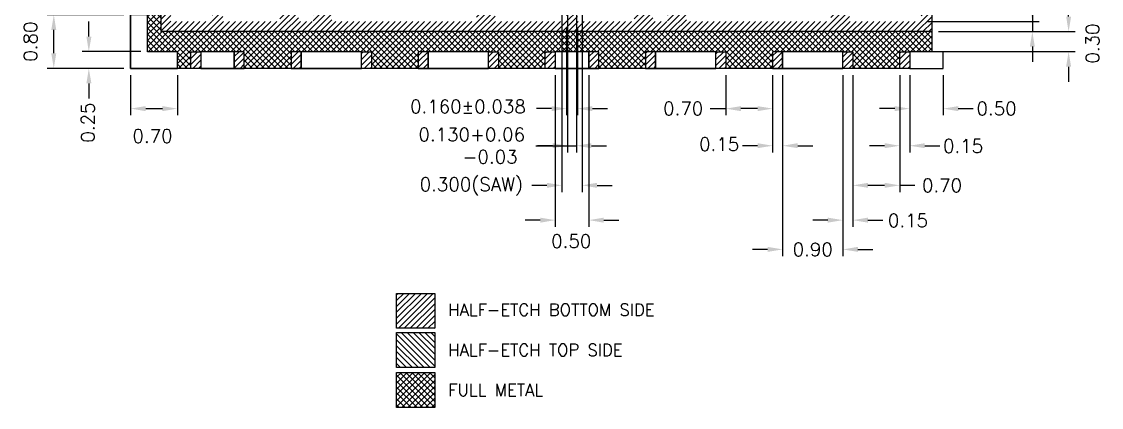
# Model space of a CAD drawing. Extents: x 227 to 496, y -291 to -110.
# Drawn here: x 229 to 390.5, y -291 to -233.3 of the extents above; entities that cross this region are included whole.
import ezdxf

# ---------------------------------------------------------------- set-up
doc = ezdxf.new("R2010")
doc.units = 0
doc.header["$MEASUREMENT"] = 0
doc.layers.get('0').update_dxf_attribs({"linetype": 'CONTINUOUS'})
doc.layers.get('DEFPOINTS').update_dxf_attribs({"linetype": 'CONTINUOUS'})
for name, color, linetype in [('DIM', 3, 'CONTINUOUS'), ('Full_metal', 254, 'CONTINUOUS'), ('half_bottom', 4, 'CONTINUOUS'), ('half_top', 6, 'CONTINUOUS')]:
    doc.layers.add(name, color=color, linetype=linetype)
doc.styles.add('ROMANS', font='romans.shx', dxfattribs={"height": 2})
doc.dimstyles.new('FRAME', dxfattribs={"dimscale": 25, "dimtxt": 0.08, "dimasz": 0.09, "dimexe": 0.04, "dimexo": 0.04, "dimgap": 0.04, "dimtad": 0, "dimdec": 3, "dimlfac": 0.1, "dimzin": 0, "dimdsep": 46, "dimtxsty": 'ROMANS', "dimcen": 0.04, "dimadec": 0, "dimazin": 0, "dimtfac": 1, "dimtdec": 3, "dimtofl": 0, "dimtmove": 2, "dimatfit": 3, "dimfxl": 1, "dimtolj": 1, "dimtzin": 0, "dimarcsym": 0})

# ---------------------------------------------------------------- blocks, each defined once
blk = doc.blocks.new('*D2')
at = {"layer": 'DEFPOINTS', "color": 0, "transparency": 16777216}
for p in [(505.63, 165.21), (510.63, 165.21), (505.63, 142.51)]:
    blk.add_point(p, dxfattribs=at)
at = {"layer": 'DIM', "color": 0, "lineweight": -2, "transparency": 16777216}
for p, q in [((505.63, 164.21), (505.63, 141.51)), ((510.63, 164.21), (510.63, 141.51)), ((503.38, 142.51), (501.13, 142.51)), ((512.88, 142.51), (515.13, 142.51))]:
    blk.add_line(p, q, dxfattribs=at)
at = {"layer": 'DIM', "color": 0, "transparency": 16777216}
for points in [[(503.38, 142.88), (503.38, 142.13), (505.63, 142.51)], [(512.88, 142.88), (512.88, 142.13), (510.63, 142.51)]]:
    blk.add_solid(points, dxfattribs=at)
at = {"layer": 'DIM', "color": 0, "transparency": 16777216, "insert": (508.02, 139.36), "char_height": 2, "attachment_point": 5, "style": 'ROMANS'}
blk.add_mtext('\\A1;0.50', dxfattribs=at)
blk = doc.blocks.new('*D8')
at = {"layer": 'DEFPOINTS', "color": 0, "transparency": 16777216}
for p in [(507.33, 172.21), (508.93, 172.21), (508.93, 159.19)]:
    blk.add_point(p, dxfattribs=at)
at = {"layer": 'DIM', "color": 0, "lineweight": -2, "transparency": 16777216}
for p, q in [((507.33, 171.21), (507.33, 158.19)), ((508.93, 171.21), (508.93, 158.19)), ((505.08, 159.19), (502.83, 159.19)), ((511.18, 159.19), (513.43, 159.19))]:
    blk.add_line(p, q, dxfattribs=at)
at = {"layer": 'DIM', "color": 0, "transparency": 16777216}
for points in [[(505.08, 159.56), (505.08, 158.81), (507.33, 159.19)], [(511.18, 159.56), (511.18, 158.81), (508.93, 159.19)]]:
    blk.add_solid(points, dxfattribs=at)
at = {"layer": 'DIM', "color": 0, "transparency": 16777216, "insert": (492.57, 159.5), "char_height": 2, "attachment_point": 5, "style": 'ROMANS'}
blk.add_mtext('\\A1;0.160%%p0.038', dxfattribs=at)
blk = doc.blocks.new('*D10')
at = {"layer": 'DEFPOINTS', "color": 0, "transparency": 16777216}
for p in [(506.63, 180.71), (509.63, 180.71), (506.63, 147.71)]:
    blk.add_point(p, dxfattribs=at)
at = {"layer": 'DIM', "color": 0, "lineweight": -2, "transparency": 16777216}
for p, q in [((506.63, 179.71), (506.63, 146.71)), ((509.63, 179.71), (509.63, 146.71)), ((504.38, 147.71), (502.13, 147.71)), ((511.88, 147.71), (514.13, 147.71))]:
    blk.add_line(p, q, dxfattribs=at)
at = {"layer": 'DIM', "color": 0, "transparency": 16777216}
for points in [[(504.38, 148.09), (504.38, 147.34), (506.63, 147.71)], [(511.88, 148.09), (511.88, 147.34), (509.63, 147.71)]]:
    blk.add_solid(points, dxfattribs=at)
at = {"layer": 'DIM', "color": 0, "transparency": 16777216, "insert": (493.07, 147.53), "char_height": 2, "attachment_point": 5, "style": 'ROMANS'}
blk.add_mtext('\\A1;0.300(SAW)', dxfattribs=at)
blk = doc.blocks.new('*D14')
at = {"layer": 'DEFPOINTS', "color": 0, "transparency": 16777216}
for p in [(442.13, 165.21), (449.13, 165.21), (449.13, 159.19)]:
    blk.add_point(p, dxfattribs=at)
at = {"layer": 'DIM', "color": 0, "lineweight": -2, "transparency": 16777216}
for p, q in [((442.13, 164.21), (442.13, 158.19)), ((449.13, 164.21), (449.13, 158.19)), ((444.38, 159.19), (446.88, 159.19))]:
    blk.add_line(p, q, dxfattribs=at)
at = {"layer": 'DIM', "color": 0, "transparency": 16777216}
for points in [[(444.38, 159.56), (444.38, 158.81), (442.13, 159.19)], [(446.88, 159.56), (446.88, 158.81), (449.13, 159.19)]]:
    blk.add_solid(points, dxfattribs=at)
at = {"layer": 'DIM', "color": 0, "transparency": 16777216, "insert": (445.4, 155.09), "char_height": 2, "attachment_point": 5, "style": 'ROMANS'}
blk.add_mtext('\\A1;0.70', dxfattribs=at)
blk = doc.blocks.new('*D15')
at = {"layer": 'DEFPOINTS', "color": 0, "transparency": 16777216}
for p in [(435.88, 167.71), (444.63, 167.71), (442.13, 165.21)]:
    blk.add_point(p, dxfattribs=at)
at = {"layer": 'DIM', "color": 0, "lineweight": -2, "transparency": 16777216}
for p, q in [((435.88, 169.96), (435.88, 172.21)), ((443.63, 167.71), (434.88, 167.71)), ((441.13, 165.21), (434.88, 165.21)), ((435.88, 162.96), (435.88, 160.71))]:
    blk.add_line(p, q, dxfattribs=at)
at = {"layer": 'DIM', "color": 0, "transparency": 16777216}
for points in [[(435.51, 169.96), (436.26, 169.96), (435.88, 167.71)], [(435.51, 162.96), (436.26, 162.96), (435.88, 165.21)]]:
    blk.add_solid(points, dxfattribs=at)
at = {"layer": 'DIM', "color": 0, "transparency": 16777216, "insert": (435.74, 157.1), "char_height": 2, "attachment_point": 5, "rotation": 90, "style": 'ROMANS'}
blk.add_mtext('\\A1;0.25', dxfattribs=at)
blk = doc.blocks.new('*D16')
at = {"layer": 'DEFPOINTS', "color": 0, "transparency": 16777216}
for p in [(430.64, 173.21), (442.13, 173.21), (442.13, 165.21)]:
    blk.add_point(p, dxfattribs=at)
at = {"layer": 'DIM', "color": 0, "lineweight": -2, "transparency": 16777216}
for p, q in [((441.13, 173.21), (429.64, 173.21)), ((430.64, 167.46), (430.64, 170.96)), ((441.13, 165.21), (429.64, 165.21))]:
    blk.add_line(p, q, dxfattribs=at)
at = {"layer": 'DIM', "color": 0, "transparency": 16777216}
for points in [[(430.26, 170.96), (431.01, 170.96), (430.64, 173.21)], [(430.26, 167.46), (431.01, 167.46), (430.64, 165.21)]]:
    blk.add_solid(points, dxfattribs=at)
at = {"layer": 'DIM', "color": 0, "transparency": 16777216, "insert": (427.14, 169.21), "char_height": 2, "attachment_point": 5, "rotation": 90, "style": 'ROMANS'}
blk.add_mtext('\\A1;0.80', dxfattribs=at)
blk = doc.blocks.new('*D17')
at = {"layer": 'DEFPOINTS', "color": 0, "transparency": 16777216}
for p in [(560.33, 172.21), (561.93, 170.71), (576.97, 170.71)]:
    blk.add_point(p, dxfattribs=at)
at = {"layer": 'DIM', "color": 0, "lineweight": -2, "transparency": 16777216}
for p, q in [((576.97, 177.12), (576.97, 172.21)), ((576.97, 174.46), (576.97, 176.71)), ((561.33, 172.21), (577.97, 172.21)), ((576.97, 172.21), (576.97, 170.71)), ((562.93, 170.71), (577.97, 170.71)), ((576.97, 168.46), (576.97, 166.21))]:
    blk.add_line(p, q, dxfattribs=at)
at = {"layer": 'DIM', "color": 0, "transparency": 16777216}
for points in [[(576.59, 174.46), (577.34, 174.46), (576.97, 172.21)], [(576.59, 168.46), (577.34, 168.46), (576.97, 170.71)]]:
    blk.add_solid(points, dxfattribs=at)
at = {"layer": 'DIM', "color": 0, "transparency": 16777216, "insert": (576.97, 181.17), "char_height": 2, "attachment_point": 5, "rotation": 90, "style": 'ROMANS'}
blk.add_mtext('\\A1;0.15', dxfattribs=at)
blk = doc.blocks.new('*D18')
at = {"layer": 'DEFPOINTS', "color": 0, "transparency": 16777216}
for p in [(561.93, 170.71), (561.93, 167.71), (582.39, 167.71)]:
    blk.add_point(p, dxfattribs=at)
at = {"layer": 'DIM', "color": 0, "lineweight": -2, "transparency": 16777216}
for p, q in [((582.39, 172.96), (582.39, 175.21)), ((562.93, 170.71), (583.39, 170.71)), ((562.93, 167.71), (583.39, 167.71)), ((582.39, 165.46), (582.39, 163.21))]:
    blk.add_line(p, q, dxfattribs=at)
at = {"layer": 'DIM', "color": 0, "transparency": 16777216}
for points in [[(582.02, 172.96), (582.77, 172.96), (582.39, 170.71)], [(582.02, 165.46), (582.77, 165.46), (582.39, 167.71)]]:
    blk.add_solid(points, dxfattribs=at)
at = {"layer": 'DIM', "color": 0, "transparency": 16777216, "insert": (585.98, 168.92), "char_height": 2, "attachment_point": 5, "rotation": 90, "style": 'ROMANS'}
blk.add_mtext('\\A1;0.30', dxfattribs=at)
blk = doc.blocks.new('*D19')
at = {"layer": 'DEFPOINTS', "color": 0, "transparency": 16777216}
for p in [(558.63, 165.21), (563.63, 165.21), (558.63, 159.19)]:
    blk.add_point(p, dxfattribs=at)
at = {"layer": 'DIM', "color": 0, "lineweight": -2, "transparency": 16777216}
for p, q in [((558.63, 164.21), (558.63, 158.19)), ((563.63, 164.21), (563.63, 158.19)), ((556.38, 159.19), (554.13, 159.19)), ((565.88, 159.19), (568.13, 159.19))]:
    blk.add_line(p, q, dxfattribs=at)
at = {"layer": 'DIM', "color": 0, "transparency": 16777216}
for points in [[(556.38, 159.56), (556.38, 158.81), (558.63, 159.19)], [(565.88, 159.56), (565.88, 158.81), (563.63, 159.19)]]:
    blk.add_solid(points, dxfattribs=at)
at = {"layer": 'DIM', "color": 0, "transparency": 16777216, "insert": (571.62, 159.19), "char_height": 2, "attachment_point": 5, "style": 'ROMANS'}
blk.add_mtext('\\A1;0.50', dxfattribs=at)
blk = doc.blocks.new('*D20')
at = {"layer": 'DEFPOINTS', "color": 0, "transparency": 16777216}
for p in [(557.13, 165.21), (558.63, 165.21), (557.13, 153.64)]:
    blk.add_point(p, dxfattribs=at)
at = {"layer": 'DIM', "color": 0, "lineweight": -2, "transparency": 16777216}
for p, q in [((557.13, 164.21), (557.13, 152.64)), ((558.63, 164.21), (558.63, 152.64)), ((554.88, 153.64), (552.63, 153.64)), ((560.88, 153.64), (563.13, 153.64))]:
    blk.add_line(p, q, dxfattribs=at)
at = {"layer": 'DIM', "color": 0, "transparency": 16777216}
for points in [[(554.88, 154.02), (554.88, 153.27), (557.13, 153.64)], [(560.88, 154.02), (560.88, 153.27), (558.63, 153.64)]]:
    blk.add_solid(points, dxfattribs=at)
at = {"layer": 'DIM', "color": 0, "transparency": 16777216, "insert": (566.61, 153.6), "char_height": 2, "attachment_point": 5, "style": 'ROMANS'}
blk.add_mtext('\\A1;0.15', dxfattribs=at)
blk = doc.blocks.new('*D21')
at = {"layer": 'DEFPOINTS', "color": 0, "transparency": 16777216}
for p in [(550.13, 165.21), (557.13, 165.21), (550.13, 147.71)]:
    blk.add_point(p, dxfattribs=at)
at = {"layer": 'DIM', "color": 0, "lineweight": -2, "transparency": 16777216}
for p, q in [((550.13, 164.21), (550.13, 146.71)), ((557.13, 164.21), (557.13, 146.71)), ((554.88, 147.71), (552.38, 147.71)), ((559.41, 147.71), (557.13, 147.71))]:
    blk.add_line(p, q, dxfattribs=at)
at = {"layer": 'DIM', "color": 0, "transparency": 16777216}
for points in [[(552.38, 148.09), (552.38, 147.34), (550.13, 147.71)], [(554.88, 148.09), (554.88, 147.34), (557.13, 147.71)]]:
    blk.add_solid(points, dxfattribs=at)
at = {"layer": 'DIM', "color": 0, "transparency": 16777216, "insert": (563.46, 147.71), "char_height": 2, "attachment_point": 5, "style": 'ROMANS'}
blk.add_mtext('\\A1;0.70', dxfattribs=at)
blk = doc.blocks.new('*D22')
at = {"layer": 'DEFPOINTS', "color": 0, "transparency": 16777216}
for p in [(548.63, 165.21), (550.13, 165.21), (548.63, 142.51)]:
    blk.add_point(p, dxfattribs=at)
at = {"layer": 'DIM', "color": 0, "lineweight": -2, "transparency": 16777216}
for p, q in [((548.63, 164.21), (548.63, 141.51)), ((550.13, 164.21), (550.13, 141.51)), ((546.38, 142.51), (544.13, 142.51)), ((552.38, 142.51), (554.63, 142.51))]:
    blk.add_line(p, q, dxfattribs=at)
at = {"layer": 'DIM', "color": 0, "transparency": 16777216}
for points in [[(546.38, 142.88), (546.38, 142.13), (548.63, 142.51)], [(552.38, 142.88), (552.38, 142.13), (550.13, 142.51)]]:
    blk.add_solid(points, dxfattribs=at)
at = {"layer": 'DIM', "color": 0, "transparency": 16777216, "insert": (558.37, 142.46), "char_height": 2, "attachment_point": 5, "style": 'ROMANS'}
blk.add_mtext('\\A1;0.15', dxfattribs=at)
blk = doc.blocks.new('*D23')
at = {"layer": 'DEFPOINTS', "color": 0, "transparency": 16777216}
for p in [(539.63, 165.21), (548.63, 165.21), (539.63, 138.13)]:
    blk.add_point(p, dxfattribs=at)
at = {"layer": 'DIM', "color": 0, "lineweight": -2, "transparency": 16777216}
for p, q in [((539.63, 164.21), (539.63, 137.13)), ((548.63, 164.21), (548.63, 137.13)), ((537.38, 138.13), (535.13, 138.13)), ((550.88, 138.13), (553.13, 138.13))]:
    blk.add_line(p, q, dxfattribs=at)
at = {"layer": 'DIM', "color": 0, "transparency": 16777216}
for points in [[(537.38, 138.51), (537.38, 137.76), (539.63, 138.13)], [(550.88, 138.51), (550.88, 137.76), (548.63, 138.13)]]:
    blk.add_solid(points, dxfattribs=at)
at = {"layer": 'DIM', "color": 0, "transparency": 16777216, "insert": (544.13, 138.13), "char_height": 2, "attachment_point": 5, "style": 'ROMANS'}
blk.add_mtext('\\A1;0.90', dxfattribs=at)
blk = doc.blocks.new('*D24')
at = {"layer": 'DEFPOINTS', "color": 0, "transparency": 16777216}
for p in [(538.13, 165.21), (539.63, 165.21), (538.13, 153.64)]:
    blk.add_point(p, dxfattribs=at)
at = {"layer": 'DIM', "color": 0, "lineweight": -2, "transparency": 16777216}
for p, q in [((538.13, 164.21), (538.13, 152.64)), ((539.63, 164.21), (539.63, 152.64)), ((535.88, 153.64), (533.63, 153.64)), ((541.88, 153.64), (544.13, 153.64))]:
    blk.add_line(p, q, dxfattribs=at)
at = {"layer": 'DIM', "color": 0, "transparency": 16777216}
for points in [[(535.88, 154.02), (535.88, 153.27), (538.13, 153.64)], [(541.88, 154.02), (541.88, 153.27), (539.63, 153.64)]]:
    blk.add_solid(points, dxfattribs=at)
at = {"layer": 'DIM', "color": 0, "transparency": 16777216, "insert": (530.13, 153.86), "char_height": 2, "attachment_point": 5, "style": 'ROMANS'}
blk.add_mtext('\\A1;0.15', dxfattribs=at)
blk = doc.blocks.new('*D25')
at = {"layer": 'DEFPOINTS', "color": 0, "transparency": 16777216}
for p in [(531.13, 165.21), (538.13, 165.21), (531.13, 159.19)]:
    blk.add_point(p, dxfattribs=at)
at = {"layer": 'DIM', "color": 0, "lineweight": -2, "transparency": 16777216}
for p, q in [((531.13, 164.21), (531.13, 158.19)), ((538.13, 164.21), (538.13, 158.19)), ((528.81, 159.19), (531.13, 159.19)), ((535.88, 159.19), (533.38, 159.19))]:
    blk.add_line(p, q, dxfattribs=at)
at = {"layer": 'DIM', "color": 0, "transparency": 16777216}
for points in [[(533.38, 159.56), (533.38, 158.81), (531.13, 159.19)], [(535.88, 159.56), (535.88, 158.81), (538.13, 159.19)]]:
    blk.add_solid(points, dxfattribs=at)
at = {"layer": 'DIM', "color": 0, "transparency": 16777216, "insert": (524.76, 159.19), "char_height": 2, "attachment_point": 5, "style": 'ROMANS'}
blk.add_mtext('\\A1;0.70', dxfattribs=at)
blk = doc.blocks.new('*D0')
at = {"layer": 'DEFPOINTS', "color": 0, "transparency": 16777216}
for p in [(508.78, 189.96), (507.48, 183.46), (508.78, 153.64)]:
    blk.add_point(p, dxfattribs=at)
at = {"layer": 'DIM', "color": 0, "lineweight": -2, "transparency": 16777216}
for p, q in [((508.78, 188.96), (508.78, 152.64)), ((507.48, 182.46), (507.48, 152.64)), ((502.71, 153.64), (507.48, 153.64)), ((505.23, 153.64), (502.98, 153.64)), ((507.48, 153.64), (508.78, 153.64)), ((511.03, 153.64), (513.28, 153.64))]:
    blk.add_line(p, q, dxfattribs=at)
at = {"layer": 'DIM', "color": 0, "transparency": 16777216}
for points in [[(505.23, 154.02), (505.23, 153.27), (507.48, 153.64)], [(511.03, 154.02), (511.03, 153.27), (508.78, 153.64)]]:
    blk.add_solid(points, dxfattribs=at)
at = {"layer": 'DIM', "color": 0, "transparency": 16777216, "insert": (493.14, 153.64), "char_height": 2, "attachment_point": 5, "style": 'ROMANS'}
blk.add_mtext('\\A1;0.130+0.06\\P    -0.03', dxfattribs=at)

msp = doc.modelspace()

# ---------------------------------------------------------------- hatches: boundary and pattern name
at = {"layer": 'Full_metal'}
h = msp.add_hatch(dxfattribs=at)
h.set_pattern_fill('ANSI37', color=256, scale=5)
h.set_pattern_definition([(45, (2956.1072, 2735.51454), (-0.44194174, 0.44194174), []), (135, (2956.1072, 2735.51454), (-0.44194174, -0.44194174), [])])
h.paths.add_polyline_path([(307.3528, -240.3079), (307.3528, -237.8079), (308.8528, -237.8079), (313.8528, -237.8079), (315.3528, -237.8079), (315.3528, -240.3079), (322.3528, -240.3079), (322.3528, -237.8079), (323.8528, -237.8079), (332.8528, -237.8079), (334.3528, -237.8079), (334.3528, -240.3079), (341.3528, -240.3079), (341.3528, -237.8079), (342.8528, -237.8079), (351.8528, -237.8079), (353.3528, -237.8079), (353.3528, -240.3079), (360.3528, -240.3079), (360.3528, -237.8079), (361.8528, -237.8079), (365.1528, -237.8079), (365.1528, -234.8079), (249.8528, -234.8079), (249.8528, -139.5079), (247.8528, -139.5079), (247.8528, -142.8079), (247.8528, -144.3079), (245.3528, -144.3079), (245.3528, -149.3079), (247.8528, -149.3079), (247.8528, -150.8079), (247.8528, -157.8079), (247.8528, -159.3079), (245.3528, -159.3079), (245.3528, -164.3079), (247.8528, -164.3079), (247.8528, -165.8079), (247.8528, -172.8079), (247.8528, -174.3079), (245.3528, -174.3079), (245.3528, -179.3079), (247.8528, -179.3079), (247.8528, -180.8079), (247.8528, -185.8079), (247.8528, -187.3079), (245.3528, -187.3079), (245.3528, -192.3079), (247.8528, -192.3079), (247.8528, -193.8079), (247.8528, -200.8079), (247.8528, -202.3079), (245.3528, -202.3079), (245.3528, -207.3079), (247.8528, -207.3079), (247.8528, -208.8079), (247.8528, -215.8079), (247.8528, -217.3079), (245.3528, -217.3079), (245.3528, -222.3079), (247.8528, -222.3079), (247.8528, -223.8079), (247.8528, -228.8079), (247.8528, -230.3079), (245.3528, -230.3079), (245.3528, -232.3079), (247.8528, -232.3079), (247.8528, -237.8079), (252.3528, -237.8079), (252.3528, -240.3079), (254.3528, -240.3079), (254.3528, -237.8079), (255.8528, -237.8079), (260.8528, -237.8079), (262.3528, -237.8079), (262.3528, -240.3079), (269.3528, -240.3079), (269.3528, -237.8079), (270.8528, -237.8079), (279.8528, -237.8079), (281.3528, -237.8079), (281.3528, -240.3079), (288.3528, -240.3079), (288.3528, -237.8079), (289.8528, -237.8079), (298.8528, -237.8079), (300.3528, -237.8079), (300.3528, -240.3079)])
h = msp.add_hatch(dxfattribs=at)
h.set_pattern_fill('ANSI37', color=256, scale=5, angle=90, style=0)
h.set_pattern_definition([(135, (-267.58826, 27.864), (-0.44194174, -0.44194174), []), (225, (-267.58826, 27.864), (0.44194174, -0.44194174), [])])
h.paths.add_polyline_path([(285.1308, -285.8039), (285.1308, -291.0179), (290.8229, -291.0179), (290.8229, -285.8039)])
at = {"layer": 'half_bottom'}
h = msp.add_hatch(dxfattribs=at)
h.set_pattern_fill('ANSI31', color=256, scale=5)
h.set_pattern_definition([(45, (2956.1072, 2585.51454), (-0.44194174, 0.44194174), [])])
h.paths.add_polyline_path([(257.5528, -147.4432), (257.7028, -147.5579), (257.7028, -149.0579), (257.5528, -149.1726), (257.5528, -152.4432), (257.7028, -152.5579), (257.7028, -154.0579), (257.5528, -154.1726), (257.5528, -157.4432), (257.7028, -157.5579), (257.7028, -159.0579), (257.5528, -159.1726), (257.5528, -162.4432), (257.7028, -162.5579), (257.7028, -164.0579), (257.5528, -164.1726), (257.5528, -167.4432), (257.7028, -167.5579), (257.7028, -169.0579), (257.5528, -169.1726), (257.5528, -172.4432), (257.7028, -172.5579), (257.7028, -174.0579), (257.5528, -174.1726), (257.5528, -177.4432), (257.7028, -177.5579), (257.7028, -179.0579), (257.5528, -179.1726), (257.5528, -182.5079), (251.3528, -182.5079), (251.3528, -141.1079), (257.5528, -141.1079)], flags=16)
h.paths.add_polyline_path([(257.3528, -147.7938), (257.3528, -148.822), (256.7173, -149.3079), (256.3528, -149.3079), (256.3528, -147.3079), (256.7173, -147.3079)], flags=0)
h.paths.add_polyline_path([(256.7173, -152.3079), (257.3528, -152.7938), (257.3528, -153.822), (256.7173, -154.3079), (256.3528, -154.3079), (256.3528, -152.3079)], flags=0)
h.paths.add_polyline_path([(256.7173, -157.3079), (257.3528, -157.7938), (257.3528, -158.822), (256.7173, -159.3079), (256.3528, -159.3079), (256.3528, -157.3079)], flags=0)
h.paths.add_polyline_path([(256.7173, -162.3079), (257.3528, -162.7938), (257.3528, -163.822), (256.7173, -164.3079), (256.3528, -164.3079), (256.3528, -162.3079)], flags=0)
h.paths.add_polyline_path([(256.7173, -167.3079), (257.3528, -167.7938), (257.3528, -168.822), (256.7173, -169.3079), (256.3528, -169.3079), (256.3528, -167.3079)], flags=0)
h.paths.add_polyline_path([(256.7173, -172.3079), (257.3528, -172.7938), (257.3528, -173.822), (256.7173, -174.3079), (256.3528, -174.3079), (256.3528, -172.3079)], flags=0)
h.paths.add_polyline_path([(256.7173, -177.3079), (257.3528, -177.7938), (257.3528, -178.822), (256.7173, -179.3079), (256.3528, -179.3079), (256.3528, -177.3079)], flags=0)
h.paths.add_polyline_path([(258.8528, -181.8079), (258.8528, -182.8079), (259.8528, -182.8079), (259.8528, -183.8079), (258.8528, -183.8079), (258.8528, -184.8079), (257.8528, -184.8079), (257.8528, -183.8079), (256.8528, -183.8079), (256.8528, -182.8079), (257.8528, -182.8079), (257.8528, -181.8079)], flags=16)
h.paths.add_polyline_path([(257.5528, -184.1079), (257.5528, -190.4432), (257.7028, -190.5579), (257.7028, -192.0579), (257.5528, -192.1726), (257.5528, -195.4432), (257.7028, -195.5579), (257.7028, -197.0579), (257.5528, -197.1726), (257.5528, -200.4432), (257.7028, -200.5579), (257.7028, -202.0579), (257.5528, -202.1726), (257.5528, -205.4432), (257.7028, -205.5579), (257.7028, -207.0579), (257.5528, -207.1726), (257.5528, -210.4432), (257.7028, -210.5579), (257.7028, -212.0579), (257.5528, -212.1726), (257.5528, -215.4432), (257.7028, -215.5579), (257.7028, -217.0579), (257.5528, -217.1726), (257.5528, -220.4432), (257.7028, -220.5579), (257.7028, -222.0579), (257.5528, -222.1726), (257.5528, -225.5079), (251.3528, -225.5079), (251.3528, -184.1079)], flags=16)
h.paths.add_polyline_path([(256.7173, -190.3079), (257.3528, -190.7938), (257.3528, -191.822), (256.7173, -192.3079), (256.3528, -192.3079), (256.3528, -190.3079)], flags=0)
h.paths.add_polyline_path([(256.7173, -195.3079), (257.3528, -195.7938), (257.3528, -196.822), (256.7173, -197.3079), (256.3528, -197.3079), (256.3528, -195.3079)], flags=0)
h.paths.add_polyline_path([(256.7173, -200.3079), (257.3528, -200.7938), (257.3528, -201.822), (256.7173, -202.3079), (256.3528, -202.3079), (256.3528, -200.3079)], flags=0)
h.paths.add_polyline_path([(256.7173, -205.3079), (257.3528, -205.7938), (257.3528, -206.822), (256.7173, -207.3079), (256.3528, -207.3079), (256.3528, -205.3079)], flags=0)
h.paths.add_polyline_path([(309.8528, -182.8079), (310.8528, -182.8079), (310.8528, -181.8079), (311.8528, -181.8079), (311.8528, -182.8079), (312.8528, -182.8079), (312.8528, -183.8079), (311.8528, -183.8079), (311.8528, -184.8079), (310.8528, -184.8079), (310.8528, -183.8079), (309.8528, -183.8079)], flags=16)
h.paths.add_polyline_path([(256.7173, -210.3079), (257.3528, -210.7938), (257.3528, -211.822), (256.7173, -212.3079), (256.3528, -212.3079), (256.3528, -210.3079)], flags=0)
h.paths.add_polyline_path([(256.7173, -215.3079), (257.3528, -215.7938), (257.3528, -216.822), (256.7173, -217.3079), (256.3528, -217.3079), (256.3528, -215.3079)], flags=0)
h.paths.add_polyline_path([(256.7173, -220.3079), (257.3528, -220.7938), (257.3528, -221.822), (256.7173, -222.3079), (256.3528, -222.3079), (256.3528, -220.3079)], flags=0)
h.paths.add_polyline_path([(258.8528, -224.8079), (258.8528, -225.8079), (259.8528, -225.8079), (259.8528, -226.8079), (258.8528, -226.8079), (258.8528, -227.8079), (257.8528, -227.8079), (257.8528, -226.8079), (256.8528, -226.8079), (256.8528, -225.8079), (257.8528, -225.8079), (257.8528, -224.8079)], flags=16)
h.paths.add_polyline_path([(257.5528, -227.1079), (257.5528, -233.3079), (251.3528, -233.3079), (251.3528, -227.1079)], flags=16)
h.paths.add_polyline_path([(310.8528, -224.8079), (311.8528, -224.8079), (311.8528, -225.8079), (312.8528, -225.8079), (312.8528, -226.8079), (311.8528, -226.8079), (311.8528, -227.8079), (310.8528, -227.8079), (310.8528, -226.8079), (309.8528, -226.8079), (309.8528, -225.8079), (310.8528, -225.8079)], flags=16)
h.paths.add_polyline_path([(268.8028, -140.5579), (262.1528, -140.5579), (262.1528, -140.0579), (269.8028, -140.0579), (269.8028, -139.5079), (258.8528, -139.5079), (258.8528, -139.8079), (259.8528, -139.8079), (259.8528, -140.8079), (258.8528, -140.8079), (258.8528, -141.8079), (257.8528, -141.8079), (257.8528, -140.8079), (256.8528, -140.8079), (256.8528, -139.8079), (257.8528, -139.8079), (257.8528, -139.5079), (249.8528, -139.5079), (249.8528, -234.8079), (365.1528, -234.8079), (365.1528, -226.8079), (364.8528, -226.8079), (364.8528, -227.8079), (363.8528, -227.8079), (363.8528, -226.8079), (362.8528, -226.8079), (362.8528, -225.8079), (363.8528, -225.8079), (363.8528, -224.8079), (364.8528, -224.8079), (364.8528, -225.8079), (365.1528, -225.8079), (365.1528, -183.8079), (364.8528, -183.8079), (364.8528, -184.8079), (363.8528, -184.8079), (363.8528, -183.8079), (362.8528, -183.8079), (362.8528, -182.8079), (363.8528, -182.8079), (363.8528, -181.8079), (364.8528, -181.8079), (364.8528, -182.8079), (365.1528, -182.8079), (365.1528, -140.8079), (364.8528, -140.8079), (364.8528, -141.8079), (363.8528, -141.8079), (363.8528, -140.8079), (362.8528, -140.8079), (362.8528, -139.8079), (363.8528, -139.8079), (363.8528, -139.5079), (353.9028, -139.5079), (353.9028, -140.0579), (360.5528, -140.0579), (360.5528, -140.5579), (356.7028, -140.5579), (356.7028, -140.9579), (357.2028, -140.9579), (357.3175, -141.1079), (363.5528, -141.1079), (363.5528, -147.4432), (363.7028, -147.5579), (363.7028, -149.0579), (363.5528, -149.1726), (363.5528, -152.4432), (363.7028, -152.5579), (363.7028, -154.0579), (363.5528, -154.1726), (363.5528, -157.4432), (363.7028, -157.5579), (363.7028, -159.0579), (363.5528, -159.1726), (363.5528, -162.4432), (363.7028, -162.5579), (363.7028, -164.0579), (363.5528, -164.1726), (363.5528, -167.4432), (363.7028, -167.5579), (363.7028, -169.0579), (363.5528, -169.1726), (363.5528, -172.4432), (363.7028, -172.5579), (363.7028, -174.0579), (363.5528, -174.1726), (363.5528, -177.4432), (363.7028, -177.5579), (363.7028, -179.0579), (363.5528, -179.1726), (363.5528, -182.5079), (354.5175, -182.5079), (354.4028, -182.6579), (353.9028, -182.6579), (353.9028, -183.0579), (360.5528, -183.0579), (360.5528, -183.5579), (356.7028, -183.5579), (356.7028, -183.9579), (357.2028, -183.9579), (357.3175, -184.1079), (363.5528, -184.1079), (363.5528, -190.4432), (363.7028, -190.5579), (363.7028, -192.0579), (363.5528, -192.1726), (363.5528, -195.4432), (363.7028, -195.5579), (363.7028, -197.0579), (363.5528, -197.1726), (363.5528, -200.4432), (363.7028, -200.5579), (363.7028, -202.0579), (363.5528, -202.1726), (363.5528, -205.4432), (363.7028, -205.5579), (363.7028, -207.0579), (363.5528, -207.1726), (363.5528, -210.4432), (363.7028, -210.5579), (363.7028, -212.0579), (363.5528, -212.1726), (363.5528, -215.4432), (363.7028, -215.5579), (363.7028, -217.0579), (363.5528, -217.1726), (363.5528, -220.4432), (363.7028, -220.5579), (363.7028, -222.0579), (363.5528, -222.1726), (363.5528, -225.5079), (354.5175, -225.5079), (354.4028, -225.6579), (353.9028, -225.6579), (353.9028, -226.0579), (360.5528, -226.0579), (360.5528, -226.5579), (356.7028, -226.5579), (356.7028, -226.9579), (357.2028, -226.9579), (357.3175, -227.1079), (363.5528, -227.1079), (363.5528, -233.3079), (352.8528, -233.3079), (352.8528, -231.4579), (350.0528, -231.4579), (350.0528, -233.3079), (328.4528, -233.3079), (328.4528, -231.4579), (325.6528, -231.4579), (325.6528, -233.3079), (323.4528, -233.3079), (323.4528, -231.4579), (320.6528, -231.4579), (320.6528, -233.3079), (312.1528, -233.3079), (312.1528, -227.1079), (321.188, -227.1079), (321.3028, -226.9579), (321.8028, -226.9579), (321.8028, -226.5579), (315.1528, -226.5579), (315.1528, -226.0579), (322.8028, -226.0579), (322.8028, -225.6579), (322.3028, -225.6579), (322.188, -225.5079), (317.8528, -225.5079), (317.8528, -224.8079), (316.3528, -224.8079), (316.3528, -225.5079), (312.1528, -225.5079), (312.1528, -215.6726), (312.0028, -215.5579), (312.0028, -214.0579), (311.8628, -214.0579), (311.8628, -210.5579), (312.0028, -209.0579), (311.8628, -209.0579), (311.8628, -205.5579), (312.0028, -204.0579), (311.8628, -204.0579), (311.8628, -200.5579), (312.0028, -199.0579), (311.8628, -199.0579), (311.8628, -195.5579), (312.0028, -194.0579), (312.1528, -193.9432), (312.1528, -184.1079), (321.188, -184.1079), (321.3028, -183.9579), (321.8028, -183.9579), (321.8028, -183.5579), (315.1528, -183.5579), (315.1528, -183.0579), (322.8028, -183.0579), (322.8028, -182.6579), (322.3028, -182.6579), (322.188, -182.5079), (317.8528, -182.5079), (317.8528, -181.8079), (316.3528, -181.8079), (316.3528, -182.5079), (312.1528, -182.5079), (312.1528, -172.6726), (312.0028, -172.5579), (312.0028, -171.0579), (311.8628, -171.0579), (311.8628, -167.5579), (312.0028, -166.0579), (311.8628, -166.0579), (311.8628, -162.5579), (312.0028, -161.0579), (311.8628, -161.0579), (311.8628, -157.5579), (312.0028, -156.0579), (311.8628, -156.0579), (311.8628, -152.5579), (312.0028, -151.0579), (312.1528, -150.9432), (312.1528, -141.1079), (321.188, -141.1079), (321.3028, -140.9579), (321.8028, -140.9579), (321.8028, -140.5579), (315.1528, -140.5579), (315.1528, -140.0579), (322.8028, -140.0579), (322.8028, -139.5079), (311.8528, -139.5079), (311.8528, -139.8079), (312.8528, -139.8079), (312.8528, -140.8079), (311.8528, -140.8079), (311.8528, -141.8079), (310.8528, -141.8079), (310.8528, -140.8079), (309.8528, -140.8079), (309.8528, -139.8079), (310.8528, -139.8079), (310.8528, -139.5079), (300.9028, -139.5079), (300.9028, -140.0579), (307.5528, -140.0579), (307.5528, -140.5579), (303.7028, -140.5579), (303.7028, -140.9579), (304.2028, -140.9579), (304.3175, -141.1079), (310.5528, -141.1079), (310.5528, -147.4432), (310.7028, -147.5579), (310.7028, -149.0579), (310.5528, -149.1726), (310.5528, -152.4432), (310.7028, -152.5579), (310.7028, -154.0579), (310.5528, -154.1726), (310.5528, -157.4432), (310.7028, -157.5579), (310.7028, -159.0579), (310.5528, -159.1726), (310.5528, -162.4432), (310.7028, -162.5579), (310.7028, -164.0579), (310.5528, -164.1726), (310.5528, -167.4432), (310.7028, -167.5579), (310.7028, -169.0579), (310.5528, -169.1726), (310.5528, -172.4432), (310.7028, -172.5579), (310.7028, -174.0579), (310.5528, -174.1726), (310.5528, -177.4432), (310.7028, -177.5579), (310.7028, -179.0579), (310.5528, -179.1726), (310.5528, -182.5079), (301.5175, -182.5079), (301.4028, -182.6579), (300.9028, -182.6579), (300.9028, -183.0579), (307.5528, -183.0579), (307.5528, -183.5579), (303.7028, -183.5579), (303.7028, -183.9579), (304.2028, -183.9579), (304.3175, -184.1079), (310.5528, -184.1079), (310.5528, -190.4432), (310.7028, -190.5579), (310.7028, -192.0579), (310.5528, -192.1726), (310.5528, -195.4432), (310.7028, -195.5579), (310.7028, -197.0579), (310.5528, -197.1726), (310.5528, -200.4432), (310.7028, -200.5579), (310.7028, -202.0579), (310.5528, -202.1726), (310.5528, -205.4432), (310.7028, -205.5579), (310.7028, -207.0579), (310.5528, -207.1726), (310.5528, -210.4432), (310.7028, -210.5579), (310.7028, -212.0579), (310.5528, -212.1726), (310.5528, -215.4432), (310.7028, -215.5579), (310.7028, -217.0579), (310.5528, -217.1726), (310.5528, -220.4432), (310.7028, -220.5579), (310.7028, -222.0579), (310.5528, -222.1726), (310.5528, -225.5079), (301.5175, -225.5079), (301.4028, -225.6579), (300.9028, -225.6579), (300.9028, -226.0579), (307.5528, -226.0579), (307.5528, -226.5579), (303.7028, -226.5579), (303.7028, -226.9579), (304.2028, -226.9579), (304.3175, -227.1079), (310.5528, -227.1079), (310.5528, -233.3079), (299.8528, -233.3079), (299.8528, -231.4579), (297.0528, -231.4579), (297.0528, -233.3079), (275.4528, -233.3079), (275.4528, -231.4579), (272.6528, -231.4579), (272.6528, -233.3079), (270.4528, -233.3079), (270.4528, -231.4579), (267.6528, -231.4579), (267.6528, -233.3079), (259.1528, -233.3079), (259.1528, -227.1079), (268.188, -227.1079), (268.3028, -226.9579), (268.8028, -226.9579), (268.8028, -226.5579), (262.1528, -226.5579), (262.1528, -226.0579), (269.8028, -226.0579), (269.8028, -225.6579), (269.3028, -225.6579), (269.188, -225.5079), (264.8528, -225.5079), (264.8528, -224.8079), (263.3528, -224.8079), (263.3528, -225.5079), (259.1528, -225.5079), (259.1528, -215.6726), (259.0028, -215.5579), (259.0028, -214.0579), (258.8628, -214.0579), (258.8628, -210.5579), (259.0028, -209.0579), (258.8628, -209.0579), (258.8628, -205.5579), (259.0028, -204.0579), (258.8628, -204.0579), (258.8628, -200.5579), (259.0028, -199.0579), (258.8628, -199.0579), (258.8628, -195.5579), (259.0028, -194.0579), (259.1528, -193.9432), (259.1528, -184.1079), (268.188, -184.1079), (268.3028, -183.9579), (268.8028, -183.9579), (268.8028, -183.5579), (262.1528, -183.5579), (262.1528, -183.0579), (269.8028, -183.0579), (269.8028, -182.6579), (269.3028, -182.6579), (269.188, -182.5079), (264.8528, -182.5079), (264.8528, -181.8079), (263.3528, -181.8079), (263.3528, -182.5079), (259.1528, -182.5079), (259.1528, -172.6726), (259.0028, -172.5579), (259.0028, -171.0579), (258.8628, -171.0579), (258.8628, -167.5579), (259.0028, -166.0579), (258.8628, -166.0579), (258.8628, -162.5579), (259.0028, -161.0579), (258.8628, -161.0579), (258.8628, -157.5579), (259.0028, -156.0579), (258.8628, -156.0579), (258.8628, -152.5579), (259.0028, -152.5579), (259.0028, -151.0579), (259.1528, -150.9432), (259.1528, -141.1079), (268.188, -141.1079), (268.3028, -140.9579), (268.8028, -140.9579)])
h = msp.add_hatch(dxfattribs=at)
h.set_pattern_fill('ANSI31', color=256, scale=5)
h.set_pattern_definition([(45, (3321.39894, 2641.7179), (-0.44194174, 0.44194174), [])])
h.paths.add_polyline_path([(255.8528, -237.8079), (254.3528, -237.8079), (254.3528, -240.3079), (255.8528, -240.3079)])
h.paths.add_polyline_path([(262.3528, -237.8079), (260.8528, -237.8079), (260.8528, -240.3079), (262.3528, -240.3079)])
h.paths.add_polyline_path([(270.8528, -237.8079), (269.3528, -237.8079), (269.3528, -240.3079), (270.8528, -240.3079)])
h.paths.add_polyline_path([(281.3528, -237.8079), (279.8528, -237.8079), (279.8528, -240.3079), (281.3528, -240.3079)])
h.paths.add_polyline_path([(289.8528, -237.8079), (288.3528, -237.8079), (288.3528, -240.3079), (289.8528, -240.3079)])
h.paths.add_polyline_path([(300.3528, -237.8079), (298.8528, -237.8079), (298.8528, -240.3079), (300.3528, -240.3079)])
h.paths.add_polyline_path([(308.8528, -237.8079), (307.3528, -237.8079), (307.3528, -240.3079), (308.8528, -240.3079)])
h.paths.add_polyline_path([(315.3528, -237.8079), (313.8528, -237.8079), (313.8528, -240.3079), (315.3528, -240.3079)])
h.paths.add_polyline_path([(323.8528, -237.8079), (322.3528, -237.8079), (322.3528, -240.3079), (323.8528, -240.3079)])
h.paths.add_polyline_path([(334.3528, -237.8079), (332.8528, -237.8079), (332.8528, -240.3079), (334.3528, -240.3079)])
h.paths.add_polyline_path([(342.8528, -237.8079), (341.3528, -237.8079), (341.3528, -240.3079), (342.8528, -240.3079)])
h.paths.add_polyline_path([(353.3528, -237.8079), (351.8528, -237.8079), (351.8528, -240.3079), (353.3528, -240.3079)])
h.paths.add_polyline_path([(361.8528, -237.8079), (360.3528, -237.8079), (360.3528, -240.3079), (361.8528, -240.3079)])
h = msp.add_hatch(dxfattribs=at)
h.set_pattern_fill('ANSI31', color=256, scale=5, style=0)
h.set_pattern_definition([(45, (-267.58826, 27.864), (-0.44194174, 0.44194174), [])])
h.paths.add_polyline_path([(290.8229, -273.9622), (285.1308, -273.9622), (285.1308, -279.1762), (290.8229, -279.1762)])
at = {"layer": 'half_top'}
h = msp.add_hatch(dxfattribs=at)
h.set_pattern_fill('ANSI31', color=256, scale=5, angle=90, style=0)
h.set_pattern_definition([(135, (-267.58826, 27.864), (-0.44194174, -0.44194174), [])])
h.paths.add_polyline_path([(285.1308, -279.8167), (285.1308, -285.0307), (290.8229, -285.0307), (290.8229, -279.8167)])

# ---------------------------------------------------------------- linework, layer by layer
for p, q in [((249.8528, -139.5079), (249.8528, -234.8079)), ((245.3528, -240.3079), (245.3528, -142.8079)), ((365.1528, -226.8079), (365.1528, -237.8079)), ((365.1528, -234.8079), (249.8528, -234.8079)), ((361.8528, -240.3079), (245.3528, -240.3079))]:
    msp.add_line(p, q)
for points in [[(252.3528, -237.8079), (247.8528, -237.8079), (247.8528, -232.3079), (245.3528, -232.3079), (245.3528, -240.3079), (252.3528, -240.3079)], [(260.8528, -237.8079), (255.8528, -237.8079), (255.8528, -240.3079), (260.8528, -240.3079)], [(279.8528, -240.3079), (279.8528, -237.8079), (270.8528, -237.8079), (270.8528, -240.3079)], [(298.8528, -240.3079), (298.8528, -237.8079), (289.8528, -237.8079), (289.8528, -240.3079)], [(313.8528, -237.8079), (308.8528, -237.8079), (308.8528, -240.3079), (313.8528, -240.3079)], [(332.8528, -240.3079), (332.8528, -237.8079), (323.8528, -237.8079), (323.8528, -240.3079)], [(351.8528, -240.3079), (351.8528, -237.8079), (342.8528, -237.8079), (342.8528, -240.3079)], [(366.8528, -237.8079), (361.8528, -237.8079), (361.8528, -240.3079), (366.8528, -240.3079)]]:
    msp.add_lwpolyline(points, close=True)
at = {"layer": 'Full_metal'}
msp.add_lwpolyline([(285.1308, -285.8039), (290.8229, -285.8039), (290.8229, -291.0179), (285.1308, -291.0179)], close=True, dxfattribs=at)
at = {"layer": 'half_bottom'}
for points in [[(255.8528, -240.3079), (254.3528, -240.3079), (254.3528, -237.8079), (255.8528, -237.8079)], [(260.8528, -240.3079), (262.3528, -240.3079), (262.3528, -237.8079), (260.8528, -237.8079)], [(269.3528, -240.3079), (270.8528, -240.3079), (270.8528, -237.8079), (269.3528, -237.8079)], [(281.3528, -240.3079), (279.8528, -240.3079), (279.8528, -237.8079), (281.3528, -237.8079)], [(288.3528, -240.3079), (289.8528, -240.3079), (289.8528, -237.8079), (288.3528, -237.8079)], [(300.3528, -240.3079), (298.8528, -240.3079), (298.8528, -237.8079), (300.3528, -237.8079)], [(308.8528, -240.3079), (307.3528, -240.3079), (307.3528, -237.8079), (308.8528, -237.8079)], [(313.8528, -240.3079), (315.3528, -240.3079), (315.3528, -237.8079), (313.8528, -237.8079)], [(322.3528, -240.3079), (323.8528, -240.3079), (323.8528, -237.8079), (322.3528, -237.8079)], [(334.3528, -240.3079), (332.8528, -240.3079), (332.8528, -237.8079), (334.3528, -237.8079)], [(341.3528, -240.3079), (342.8528, -240.3079), (342.8528, -237.8079), (341.3528, -237.8079)], [(353.3528, -240.3079), (351.8528, -240.3079), (351.8528, -237.8079), (353.3528, -237.8079)], [(361.8528, -240.3079), (360.3528, -240.3079), (360.3528, -237.8079), (361.8528, -237.8079)], [(285.1308, -273.9622), (290.8229, -273.9622), (290.8229, -279.1762), (285.1308, -279.1762)]]:
    msp.add_lwpolyline(points, close=True, dxfattribs=at)
at = {"layer": 'half_top'}
msp.add_lwpolyline([(285.1308, -279.8167), (290.8229, -279.8167), (290.8229, -285.0307), (285.1308, -285.0307)], close=True, dxfattribs=at)

# ---------------------------------------------------------------- texts
at = {"layer": 'Full_metal', "style": 'ROMANS'}
msp.add_text('FULL METAL', height=1.8, dxfattribs=at).set_placement((292.847, -289.3158))
at = {"layer": 'half_bottom', "style": 'ROMANS'}
msp.add_text('HALF-ETCH BOTTOM SIDE', height=1.8, dxfattribs=at).set_placement((292.847, -277.3017))
at = {"layer": 'half_top', "style": 'ROMANS'}
msp.add_text('HALF-ETCH TOP SIDE', height=1.8, dxfattribs=at).set_placement((292.847, -283.3286))

# ---------------------------------------------------------------- dimensions: what is measured, and where the dimension line sits
at = {"layer": 'DIM'}
for base, p1, p2, text, picture, middle in [((312.0028, -251.8706), (310.7028, -222.0579), (312.0028, -215.5579), '<>+0.06\\P    -0.03', '*D0', (296.3667, -249.8818)), ((309.8528, -257.8021), (312.8528, -224.8079), (309.8528, -224.8079), '<>(SAW)', '*D10', (296.296, -257.9859)), ((312.1528, -246.3291), (310.5528, -233.3079), (312.1528, -233.3079), '<>%%p0.038', '*D8', (295.7972, -246.0143))]:
    dim = msp.add_linear_dim(base=base, p1=p1, p2=p2, text=text, dimstyle='FRAME', override={"dimtmove": 1}, dxfattribs=at)
    dim.commit()
    dim.dimension.update_dxf_attribs({"geometry": picture, "text_midpoint": middle, "dimtype": 128, "insert": (-196.7765, -405.5144)})
for base, p1, p2, override, picture, middle in [((380.1895, -234.8079), (363.5528, -233.3079), (365.1528, -234.8079), {"dimdec": 2, "dimtmove": 1}, '*D17', (380.0922, -224.3431)), ((385.6151, -237.8079), (365.1528, -234.8079), (365.1528, -237.8079), {"dimdec": 2}, '*D18', (389.2058, -236.5911)), ((239.106, -237.8079), (245.3528, -240.3079), (247.8528, -237.8079), {"dimdec": 2, "dimtmove": 1}, '*D15', (238.9621, -248.4117))]:
    dim = msp.add_linear_dim(base=base, p1=p1, p2=p2, angle=90, dimstyle='FRAME', override=override, dxfattribs=at)
    dim.commit()
    dim.dimension.update_dxf_attribs({"geometry": picture, "text_midpoint": middle, "dimtype": 128, "insert": (-196.7765, -405.5144)})
dim = msp.add_linear_dim(base=(233.8597, -232.3079), p1=(245.3528, -240.3079), p2=(245.3528, -232.3079), angle=90, dimstyle='FRAME', override={"dimdec": 2}, dxfattribs=at)
dim.commit()
dim.dimension.update_dxf_attribs({"geometry": '*D16', "text_midpoint": (230.3597, -236.3079), "insert": (-196.7765, -405.5144)})
for base, p1, p2, override, picture, middle in [((252.3528, -246.3291), (245.3528, -240.3079), (252.3528, -240.3079), {"dimdec": 2}, '*D14', (248.6218, -250.4265)), ((308.8528, -263.0059), (313.8528, -240.3079), (308.8528, -240.3079), {"dimdec": 2}, '*D2', (311.2406, -266.1551)), ((334.3528, -246.3291), (341.3528, -240.3079), (334.3528, -240.3079), {"dimdec": 2, "dimtmove": 1}, '*D25', (327.988, -246.2243)), ((341.3528, -251.8706), (342.8528, -240.3079), (341.3528, -240.3079), {"dimdec": 2, "dimtmove": 1}, '*D24', (333.349, -251.6496)), ((351.8528, -263.0059), (353.3528, -240.3079), (351.8528, -240.3079), {"dimdec": 2}, '*D22', (361.5953, -263.0519)), ((353.3528, -257.8021), (360.3528, -240.3079), (353.3528, -240.3079), {"dimdec": 2, "dimtmove": 1}, '*D21', (366.6854, -258.4501)), ((360.3528, -251.8706), (361.8528, -240.3079), (360.3528, -240.3079), {"dimdec": 2}, '*D20', (369.8376, -251.9178)), ((361.8528, -246.3291), (366.8528, -240.3079), (361.8528, -240.3079), {"dimdec": 2}, '*D19', (374.8424, -246.3241))]:
    dim = msp.add_linear_dim(base=base, p1=p1, p2=p2, dimstyle='FRAME', override=override, dxfattribs=at)
    dim.commit()
    dim.dimension.update_dxf_attribs({"geometry": picture, "text_midpoint": middle, "dimtype": 128, "insert": (-196.7765, -405.5144)})
dim = msp.add_linear_dim(base=(342.8528, -267.384), p1=(351.8528, -240.3079), p2=(342.8528, -240.3079), dimstyle='FRAME', override={"dimdec": 2}, dxfattribs=at)
dim.commit()
dim.dimension.update_dxf_attribs({"geometry": '*D23', "text_midpoint": (347.3528, -267.384), "insert": (-196.7765, -405.5144)})

doc.saveas('drawing.dxf')
